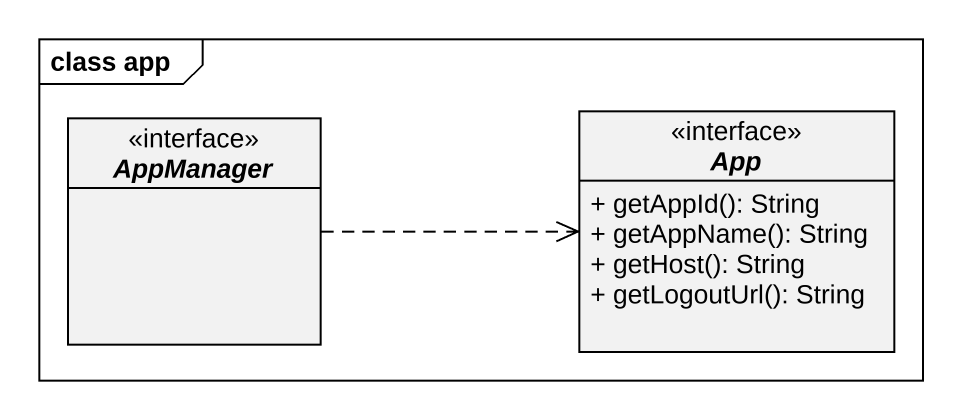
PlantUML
@startuml
mainframe class app
hide circle
hide empty members
skinparam classAttributeIconSize 0
interface AppManager <<interface>>
interface App <<interface>> {
  + getAppId(): String
  + getAppName(): String
  + getHost(): String
  + getLogoutUrl(): String
}
AppManager .right.> App
@enduml
